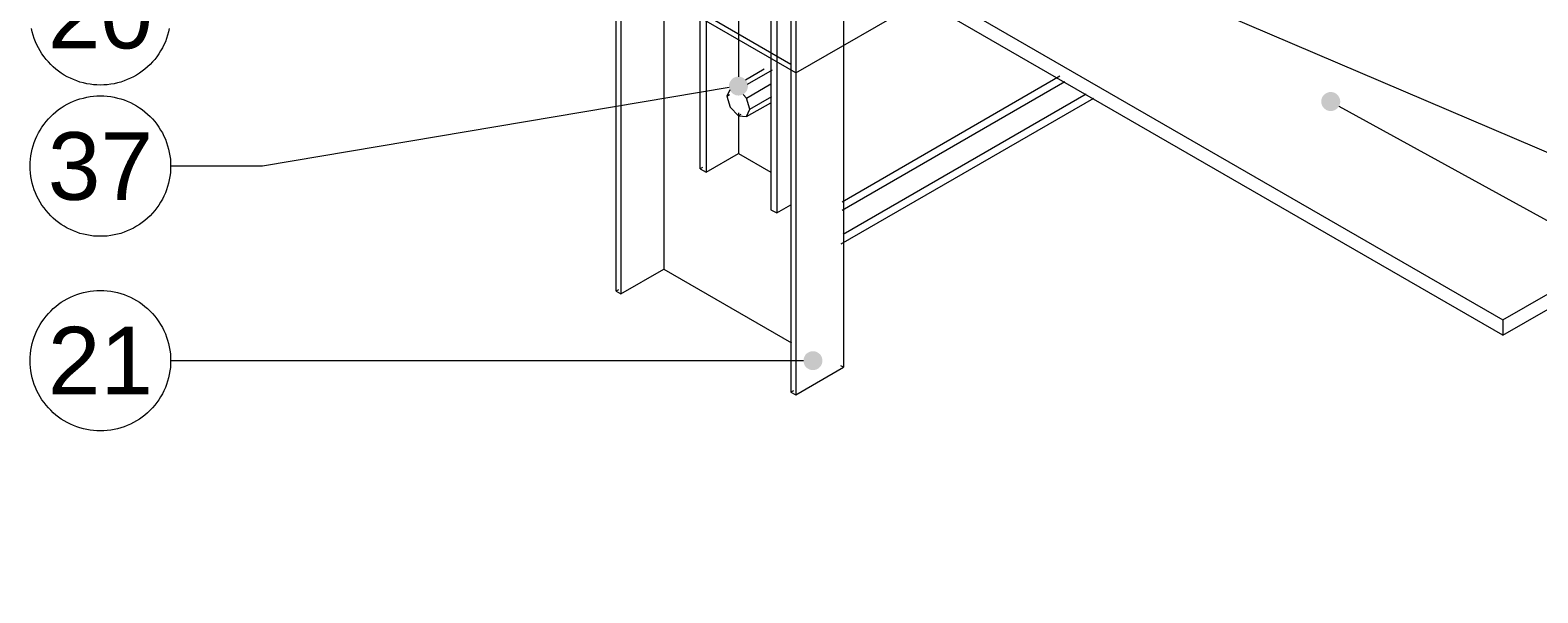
# Model space of a CAD drawing. Header units: millimetres. Extents: x 0 to 5940, y 0 to 8400.
# Drawn here: x 1152 to 2268, y 3320 to 3737 of the extents above; entities that cross this region are included whole.
import ezdxf

# ---------------------------------------------------------------- set-up
doc = ezdxf.new("R2010")
doc.units = ezdxf.units.MM
doc.header["$LTSCALE"] = 20
doc.layers.add('2-DETALLES-ARISTAS', color=7, linetype='Continuous')
doc.layers.add('3-TEXTOS', color=7, linetype='Continuous')
doc.styles.add('ARIAL', font='arial.ttf')

msp = doc.modelspace()

# ---------------------------------------------------------------- hatches: boundary and pattern name
at = {"layer": '3-TEXTOS'}
h = msp.add_hatch(color=7, dxfattribs=at)
h.dxf.hatch_style = 1
h.paths.add_polyline_path([(1682.8, 3695.2), (1682.8, 3694.5), (1682.7, 3693.9), (1682.5, 3693.2), (1682.3, 3692.6), (1682, 3691.9), (1681.6, 3691.3), (1681.2, 3690.8), (1680.8, 3690.3), (1680.2, 3689.8), (1679.7, 3689.4), (1679.1, 3689.1), (1678.5, 3688.8), (1677.8, 3688.5), (1677.2, 3688.4), (1676.5, 3688.3), (1675.8, 3688.2), (1675.1, 3688.3), (1674.4, 3688.4), (1673.8, 3688.5), (1673.1, 3688.8), (1672.5, 3689.1), (1671.9, 3689.4), (1671.4, 3689.8), (1670.9, 3690.3), (1670.4, 3690.8), (1670, 3691.3), (1669.6, 3691.9), (1669.3, 3692.6), (1669.1, 3693.2), (1668.9, 3693.9), (1668.8, 3694.5), (1668.8, 3695.2), (1668.8, 3695.9), (1668.9, 3696.6), (1669.1, 3697.3), (1669.3, 3697.9), (1669.6, 3698.5), (1670, 3699.1), (1670.4, 3699.7), (1670.9, 3700.2), (1671.4, 3700.6), (1671.9, 3701.1), (1672.5, 3701.4), (1673.1, 3701.7), (1673.8, 3701.9), (1674.4, 3702.1), (1675.1, 3702.2), (1675.8, 3702.2), (1676.5, 3702.2), (1677.2, 3702.1), (1677.8, 3701.9), (1678.5, 3701.7), (1679.1, 3701.4), (1679.7, 3701.1), (1680.2, 3700.6), (1680.8, 3700.2), (1681.2, 3699.7), (1681.6, 3699.1), (1682, 3698.5), (1682.3, 3697.9), (1682.5, 3697.3), (1682.7, 3696.6), (1682.8, 3695.9)])
h = msp.add_hatch(color=7, dxfattribs=at)
h.dxf.hatch_style = 1
h.paths.add_polyline_path([(2121.2, 3683.8), (2121.2, 3683.1), (2121.1, 3682.4), (2120.9, 3681.8), (2120.7, 3681.1), (2120.4, 3680.5), (2120, 3679.9), (2119.6, 3679.4), (2119.2, 3678.8), (2118.6, 3678.4), (2118.1, 3678), (2117.5, 3677.6), (2116.9, 3677.3), (2116.2, 3677.1), (2115.6, 3676.9), (2114.9, 3676.8), (2114.2, 3676.8), (2113.5, 3676.8), (2112.8, 3676.9), (2112.2, 3677.1), (2111.5, 3677.3), (2110.9, 3677.6), (2110.3, 3678), (2109.8, 3678.4), (2109.3, 3678.8), (2108.8, 3679.4), (2108.4, 3679.9), (2108, 3680.5), (2107.7, 3681.1), (2107.5, 3681.8), (2107.3, 3682.4), (2107.2, 3683.1), (2107.2, 3683.8), (2107.2, 3684.5), (2107.3, 3685.2), (2107.5, 3685.8), (2107.7, 3686.5), (2108, 3687.1), (2108.4, 3687.7), (2108.8, 3688.2), (2109.3, 3688.7), (2109.8, 3689.2), (2110.3, 3689.6), (2110.9, 3690), (2111.5, 3690.3), (2112.2, 3690.5), (2112.8, 3690.7), (2113.5, 3690.8), (2114.2, 3690.8), (2114.9, 3690.8), (2115.6, 3690.7), (2116.2, 3690.5), (2116.9, 3690.3), (2117.5, 3690), (2118.1, 3689.6), (2118.6, 3689.2), (2119.2, 3688.7), (2119.6, 3688.2), (2120, 3687.7), (2120.4, 3687.1), (2120.7, 3686.5), (2120.9, 3685.8), (2121.1, 3685.2), (2121.2, 3684.5)])
h = msp.add_hatch(color=7, dxfattribs=at)
h.dxf.hatch_style = 1
h.paths.add_polyline_path([(1738, 3491.9), (1737.9, 3491.2), (1737.8, 3490.6), (1737.7, 3489.9), (1737.4, 3489.2), (1737.1, 3488.6), (1736.8, 3488), (1736.4, 3487.5), (1735.9, 3487), (1735.4, 3486.5), (1734.8, 3486.1), (1734.3, 3485.8), (1733.6, 3485.5), (1733, 3485.2), (1732.3, 3485.1), (1731.6, 3485), (1731, 3484.9), (1730.3, 3485), (1729.6, 3485.1), (1728.9, 3485.2), (1728.3, 3485.5), (1727.7, 3485.8), (1727.1, 3486.1), (1726.5, 3486.5), (1726, 3487), (1725.5, 3487.5), (1725.1, 3488), (1724.8, 3488.6), (1724.5, 3489.2), (1724.3, 3489.9), (1724.1, 3490.6), (1724, 3491.2), (1724, 3491.9), (1724, 3492.6), (1724.1, 3493.3), (1724.3, 3494), (1724.5, 3494.6), (1724.8, 3495.2), (1725.1, 3495.8), (1725.5, 3496.4), (1726, 3496.9), (1726.5, 3497.3), (1727.1, 3497.7), (1727.7, 3498.1), (1728.3, 3498.4), (1728.9, 3498.6), (1729.6, 3498.8), (1730.3, 3498.9), (1731, 3498.9), (1731.6, 3498.9), (1732.3, 3498.8), (1733, 3498.6), (1733.6, 3498.4), (1734.3, 3498.1), (1734.8, 3497.7), (1735.4, 3497.3), (1735.9, 3496.9), (1736.4, 3496.4), (1736.8, 3495.8), (1737.1, 3495.2), (1737.4, 3494.6), (1737.7, 3494), (1737.8, 3493.3), (1737.9, 3492.6)])

# ---------------------------------------------------------------- linework, layer by layer
at = {"layer": '2-DETALLES-ARISTAS', "color": 7, "lineweight": 18}
for p, q in [((1585.3, 3543.3), (1585.3, 3879.7)), ((1588.8, 3877.7), (1588.8, 3541.3)), ((1647.5, 3634), (1647.5, 3854.4)), ((1651.8, 3852), (1651.8, 3631.5)), ((1675.8, 3825.2), (1675.8, 3702.2)), ((1699.8, 3824.2), (1699.8, 3603.7)), ((1704.1, 3821.8), (1704.1, 3601.3)), ((1714.7, 3805), (1714.7, 3468.6)), ((1714.7, 3800.9), (1714.7, 3711.1)), ((1718.2, 3803), (1718.2, 3705)), ((1718.2, 3803), (1718.2, 3466.6)), ((1753.6, 3803.8), (2241.5, 3522.1)), ((2241.5, 3510.7), (1753.6, 3792.4)), ((1753.6, 3782.7), (1753.6, 3487)), ((1620.7, 3761.1), (1620.7, 3559.7)), ((1718.2, 3705), (1639, 3750.7)), ((1714.7, 3711.1), (1642.6, 3752.8)), ((1718.2, 3705), (1812.8, 3759.6)), ((1681.1, 3699.8), (1694.9, 3707.9)), ((1682.6, 3696.7), (1700.9, 3707.3)), ((2241.5, 3522.1), (2566.8, 3709.9)), ((1681.8, 3686.4), (1699.8, 3696.8)), ((2241.5, 3510.7), (2566.8, 3698.5)), ((1669.4, 3692.4), (1667.3, 3687.8)), ((1667.3, 3687.8), (1669.1, 3688.9)), ((1667.3, 3687.8), (1669.8, 3679.5)), ((1681.8, 3686.4), (1679.2, 3689.1)), ((1684.3, 3678.1), (1681.8, 3686.4)), ((1681.8, 3672.6), (1699.8, 3682.9)), ((1684.3, 3678.1), (1700.4, 3687.4)), ((1669.8, 3679.5), (1675.8, 3673.2)), ((1675.8, 3675.4), (1675.8, 3645.4)), ((1677.6, 3674.2), (1675.8, 3673.2)), ((1675.8, 3673.2), (1681.8, 3672.6)), ((1681.8, 3672.6), (1684.3, 3678.1)), ((1651.8, 3631.5), (1675.8, 3645.4)), ((1675.8, 3645.4), (1699.8, 3631.5)), ((1649.3, 3635), (1647.5, 3634)), ((1647.5, 3634), (1651.8, 3631.5)), ((1704.1, 3601.3), (1714.7, 3607.4)), ((1699.8, 3603.7), (1704.1, 3601.3)), ((1588.8, 3541.3), (1620.7, 3559.7)), ((1620.7, 3559.7), (1715.1, 3505.2)), ((1587.1, 3544.3), (1585.3, 3543.3)), ((1585.3, 3543.3), (1588.8, 3541.3)), ((2241.5, 3522.1), (2241.5, 3510.7)), ((1718.2, 3466.6), (1753.6, 3487)), ((1753.6, 3487), (1751.7, 3488.1)), ((1716.5, 3469.6), (1714.7, 3468.6)), ((1714.7, 3468.6), (1718.2, 3466.6))]:
    msp.add_line(p, q, dxfattribs=at)
at = {"layer": '2-DETALLES-ARISTAS', "color": 7, "lineweight": 9}
for p, q in [((1752.5, 3609.6), (1913.7, 3702.7)), ((1917.5, 3698.4), (1752.6, 3603.2)), ((1938.7, 3686.1), (1751.5, 3578.1)), ((1753.3, 3585.6), (1933.1, 3689.4))]:
    msp.add_line(p, q, dxfattribs=at)
at = {"layer": '3-TEXTOS', "color": 7, "lineweight": 15}
for points in [[(1839.2, 3832.1), (2776.5, 3432), (2844.5, 3432)], [(1668.9, 3694.1), (1323.5, 3636), (1255.5, 3636)], [(2120.3, 3680.4), (2776.5, 3320), (2844.5, 3320)], [(1724, 3491.9), (1323.5, 3491.9), (1255.5, 3491.9)]]:
    msp.add_lwpolyline(points, dxfattribs=at)
at = {"layer": '3-TEXTOS', "color": 7, "lineweight": 18}
for points in [[(1254.5, 3737.9), (1254, 3735.4), (1253.3, 3732.9), (1252.5, 3730.5), (1251.6, 3728.1), (1250.5, 3725.8), (1249.4, 3723.5), (1248.1, 3721.3), (1246.8, 3719.1), (1245.3, 3717), (1243.7, 3715), (1242.1, 3713.1), (1240.3, 3711.2), (1238.5, 3709.5), (1236.5, 3707.8), (1234.5, 3706.2), (1232.4, 3704.8), (1230.3, 3703.4), (1228, 3702.1), (1225.8, 3701), (1223.4, 3700), (1221, 3699), (1218.6, 3698.2), (1216.2, 3697.6), (1213.7, 3697), (1211.2, 3696.6), (1208.6, 3696.2), (1206.1, 3696.1), (1203.5, 3696), (1201, 3696.1), (1198.4, 3696.2), (1195.9, 3696.6), (1193.4, 3697), (1190.9, 3697.6), (1188.4, 3698.2), (1186, 3699), (1183.6, 3700), (1181.3, 3701), (1179, 3702.1), (1176.8, 3703.4), (1174.6, 3704.8), (1172.6, 3706.2), (1170.5, 3707.8), (1168.6, 3709.5), (1166.8, 3711.2), (1165, 3713.1), (1163.3, 3715), (1161.8, 3717), (1160.3, 3719.1), (1158.9, 3721.3), (1157.7, 3723.5), (1156.5, 3725.8), (1155.5, 3728.1), (1154.6, 3730.5), (1153.8, 3732.9), (1153.1, 3735.4), (1152.5, 3737.9)], [(1255.5, 3636), (1255.5, 3633.4), (1255.3, 3630.9), (1255, 3628.4), (1254.5, 3625.9), (1254, 3623.4), (1253.3, 3620.9), (1252.5, 3618.5), (1251.6, 3616.1), (1250.5, 3613.8), (1249.4, 3611.5), (1248.1, 3609.3), (1246.8, 3607.1), (1245.3, 3605), (1243.7, 3603), (1242.1, 3601.1), (1240.3, 3599.2), (1238.5, 3597.5), (1236.5, 3595.8), (1234.5, 3594.2), (1232.4, 3592.8), (1230.3, 3591.4), (1228, 3590.1), (1225.8, 3589), (1223.4, 3588), (1221, 3587), (1218.6, 3586.2), (1216.2, 3585.6), (1213.7, 3585), (1211.2, 3584.6), (1208.6, 3584.2), (1206.1, 3584.1), (1203.5, 3584), (1201, 3584.1), (1198.4, 3584.2), (1195.9, 3584.6), (1193.4, 3585), (1190.9, 3585.6), (1188.4, 3586.2), (1186, 3587), (1183.6, 3588), (1181.3, 3589), (1179, 3590.1), (1176.8, 3591.4), (1174.6, 3592.8), (1172.6, 3594.2), (1170.5, 3595.8), (1168.6, 3597.5), (1166.8, 3599.2), (1165, 3601.1), (1163.3, 3603), (1161.8, 3605), (1160.3, 3607.1), (1158.9, 3609.3), (1157.7, 3611.5), (1156.5, 3613.8), (1155.5, 3616.1), (1154.6, 3618.5), (1153.8, 3620.9), (1153.1, 3623.4), (1152.5, 3625.9), (1152.1, 3628.4), (1151.8, 3630.9), (1151.6, 3633.4), (1151.5, 3636), (1151.6, 3638.6), (1151.8, 3641.1), (1152.1, 3643.6), (1152.5, 3646.1), (1153.1, 3648.6), (1153.8, 3651.1), (1154.6, 3653.5), (1155.5, 3655.9), (1156.5, 3658.2), (1157.7, 3660.5), (1158.9, 3662.7), (1160.3, 3664.9), (1161.8, 3667), (1163.3, 3669), (1165, 3670.9), (1166.8, 3672.8), (1168.6, 3674.5), (1170.5, 3676.2), (1172.6, 3677.8), (1174.6, 3679.2), (1176.8, 3680.6), (1179, 3681.9), (1181.3, 3683), (1183.6, 3684), (1186, 3685), (1188.4, 3685.8), (1190.9, 3686.4), (1193.4, 3687), (1195.9, 3687.4), (1198.4, 3687.7), (1201, 3687.9), (1203.5, 3688), (1206.1, 3687.9), (1208.6, 3687.7), (1211.2, 3687.4), (1213.7, 3687), (1216.2, 3686.4), (1218.6, 3685.8), (1221, 3685), (1223.4, 3684), (1225.8, 3683), (1228, 3681.9), (1230.3, 3680.6), (1232.4, 3679.2), (1234.5, 3677.8), (1236.5, 3676.2), (1238.5, 3674.5), (1240.3, 3672.8), (1242.1, 3670.9), (1243.7, 3669), (1245.3, 3667), (1246.8, 3664.9), (1248.1, 3662.7), (1249.4, 3660.5), (1250.5, 3658.2), (1251.6, 3655.9), (1252.5, 3653.5), (1253.3, 3651.1), (1254, 3648.6), (1254.5, 3646.1), (1255, 3643.6), (1255.3, 3641.1), (1255.5, 3638.6), (1255.5, 3636)], [(1255.5, 3491.9), (1255.5, 3489.4), (1255.3, 3486.8), (1255, 3484.3), (1254.5, 3481.8), (1254, 3479.3), (1253.3, 3476.8), (1252.5, 3474.4), (1251.6, 3472), (1250.5, 3469.7), (1249.4, 3467.4), (1248.1, 3465.2), (1246.8, 3463), (1245.3, 3460.9), (1243.7, 3458.9), (1242.1, 3457), (1240.3, 3455.2), (1238.5, 3453.4), (1236.5, 3451.7), (1234.5, 3450.2), (1232.4, 3448.7), (1230.3, 3447.3), (1228, 3446.1), (1225.8, 3444.9), (1223.4, 3443.9), (1221, 3443), (1218.6, 3442.2), (1216.2, 3441.5), (1213.7, 3440.9), (1211.2, 3440.5), (1208.6, 3440.2), (1206.1, 3440), (1203.5, 3439.9), (1201, 3440), (1198.4, 3440.2), (1195.9, 3440.5), (1193.4, 3440.9), (1190.9, 3441.5), (1188.4, 3442.2), (1186, 3443), (1183.6, 3443.9), (1181.3, 3444.9), (1179, 3446.1), (1176.8, 3447.3), (1174.6, 3448.7), (1172.6, 3450.2), (1170.5, 3451.7), (1168.6, 3453.4), (1166.8, 3455.2), (1165, 3457), (1163.3, 3458.9), (1161.8, 3460.9), (1160.3, 3463), (1158.9, 3465.2), (1157.7, 3467.4), (1156.5, 3469.7), (1155.5, 3472), (1154.6, 3474.4), (1153.8, 3476.8), (1153.1, 3479.3), (1152.5, 3481.8), (1152.1, 3484.3), (1151.8, 3486.8), (1151.6, 3489.4), (1151.5, 3491.9), (1151.6, 3494.5), (1151.8, 3497), (1152.1, 3499.6), (1152.5, 3502.1), (1153.1, 3504.6), (1153.8, 3507), (1154.6, 3509.4), (1155.5, 3511.8), (1156.5, 3514.2), (1157.7, 3516.4), (1158.9, 3518.7), (1160.3, 3520.8), (1161.8, 3522.9), (1163.3, 3524.9), (1165, 3526.8), (1166.8, 3528.7), (1168.6, 3530.5), (1170.5, 3532.1), (1172.6, 3533.7), (1174.6, 3535.2), (1176.8, 3536.5), (1179, 3537.8), (1181.3, 3538.9), (1183.6, 3540), (1186, 3540.9), (1188.4, 3541.7), (1190.9, 3542.4), (1193.4, 3542.9), (1195.9, 3543.4), (1198.4, 3543.7), (1201, 3543.9), (1203.5, 3543.9), (1206.1, 3543.9), (1208.6, 3543.7), (1211.2, 3543.4), (1213.7, 3542.9), (1216.2, 3542.4), (1218.6, 3541.7), (1221, 3540.9), (1223.4, 3540), (1225.8, 3538.9), (1228, 3537.8), (1230.3, 3536.5), (1232.4, 3535.2), (1234.5, 3533.7), (1236.5, 3532.1), (1238.5, 3530.5), (1240.3, 3528.7), (1242.1, 3526.8), (1243.7, 3524.9), (1245.3, 3522.9), (1246.8, 3520.8), (1248.1, 3518.7), (1249.4, 3516.4), (1250.5, 3514.2), (1251.6, 3511.8), (1252.5, 3509.4), (1253.3, 3507), (1254, 3504.6), (1254.5, 3502.1), (1255, 3499.6), (1255.3, 3497), (1255.5, 3494.5), (1255.5, 3491.9)]]:
    msp.add_lwpolyline(points, dxfattribs=at)

# ---------------------------------------------------------------- texts
at = {"layer": '3-TEXTOS', "color": 7, "style": 'ARIAL'}
for s, p in [('20', (1164.6, 3723.1)), ('37', (1164.6, 3611)), ('21', (1164.6, 3466.9))]:
    msp.add_text(s, height=50.09, dxfattribs=at).set_placement(p)

doc.saveas('drawing.dxf')
